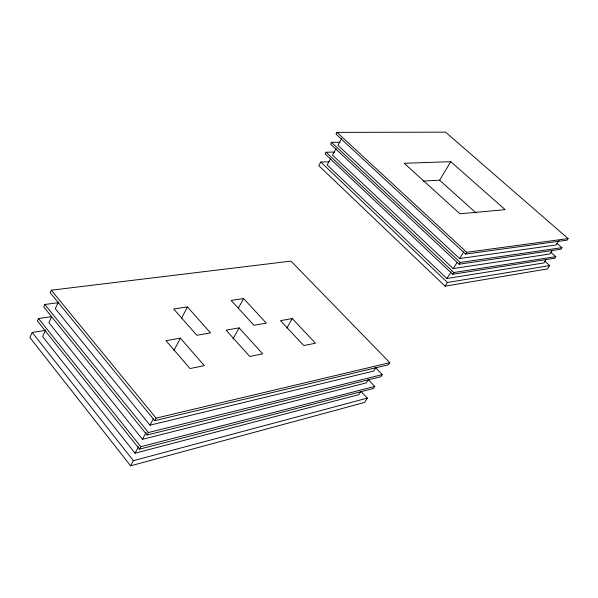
<?xml version="1.0" encoding="UTF-8"?>
<svg xmlns="http://www.w3.org/2000/svg" width="598" height="598" viewBox="0 0 598 598"><rect width="100%" height="100%" fill="white"/><g stroke="black" fill="none" stroke-linecap="round" stroke-linejoin="round"><path stroke-width="0.9" d="M45.142 330.462L32.217 332.421L29.9 337.549L130.596 465.835L364.601 402.424L367.336 398.111L360.938 391.324M51.435 316.701L38.496 318.532L37.39 320.969L139.506 449.165L373.444 388.483L374.744 386.435L368.323 379.693M58.731 302.633L44.857 304.457L43.744 306.931L147.056 435.023L380.919 376.695L382.234 374.617L375.148 367.262M51.308 290.187L50.18 292.691L154.718 420.671L388.483 364.765L389.814 362.665L290.972 261.109L51.308 290.187L156.071 418.144L389.814 362.665M45.56 330.014L42.578 336.532L135.043 453.209L358.86 394.635L360.729 391.66M51.555 316.918L48.909 322.696L142.459 439.298L366.223 382.914L368.592 379.154M58.402 301.983L55.33 308.68L149.978 425.178L373.683 371.059L376.075 367.254M181.456 318.428L187.436 306.946L210.489 332.884L196.832 335.276L173.712 308.994L187.436 306.946M173.973 350.383L180.402 338.147L204.307 365.655L189.992 368.547L166.02 340.666L180.402 338.147M135.043 453.209L138.534 446.661M142.459 439.298L146.174 432.317M149.978 425.178L153.335 418.884M130.596 465.835L133.354 460.684L367.336 398.111M139.506 449.165L140.814 446.706L374.744 386.435M147.056 435.023L148.386 432.526L382.234 374.617M154.718 420.671L156.071 418.144M238.281 308.276L243.588 298.551L266.319 323.122L253.956 325.282L231.142 300.413L243.588 298.551M336.958 132.375L336.001 134.124L465.565 254.068L567.016 240.172L568.1 238.58L445.6 132.165L336.958 132.375L466.702 252.289L568.1 238.58M329.132 161.781L320.745 162.036L318.764 165.668L445.099 286.18L547.469 268.906L549.719 265.594L544.838 261.251M334.476 152.064L326.097 152.236L325.163 153.955L452.686 274.265L554.727 258.231L555.796 256.669L550.908 252.349M339.873 142.249L331.501 142.346L330.552 144.081L459.092 264.211L560.842 249.239L561.918 247.662L557.03 243.371M330.701 158.492L327.158 164.936L446.885 278.526L543.844 262.941L546.34 259.248M336.113 148.655L332.533 155.166L453.202 268.592L549.906 253.986L552.417 250.263M341.652 138.587L337.96 145.299L459.578 258.56L556.013 244.963L559.063 240.456M232.891 339.141L239.095 327.883L262.664 353.859L249.762 356.468L226.104 330.156L239.095 327.883M286.786 328.123L292.265 318.584L315.452 343.192L303.754 345.554L280.477 320.648L292.265 318.584M423.1 181.082L439.597 180.2L450.787 161.684L505.146 209.651L459.944 213.8L404.203 163.276L450.787 161.684M446.885 278.526L451.146 271.821M453.202 268.592L457.029 262.574M459.578 258.56L463.928 251.728M459.092 264.211L460.221 262.447L561.918 247.662M465.565 254.068L466.702 252.289M445.099 286.18L447.446 282.488L549.719 265.594M452.686 274.265L453.807 272.516L555.796 256.669M439.597 180.2L475.993 212.888M331.501 142.346L460.221 262.447M326.097 152.236L453.807 272.516M320.745 162.036L447.446 282.488M44.857 304.457L148.386 432.526M38.496 318.532L140.814 446.706M32.217 332.421L133.354 460.684"/></g></svg>
